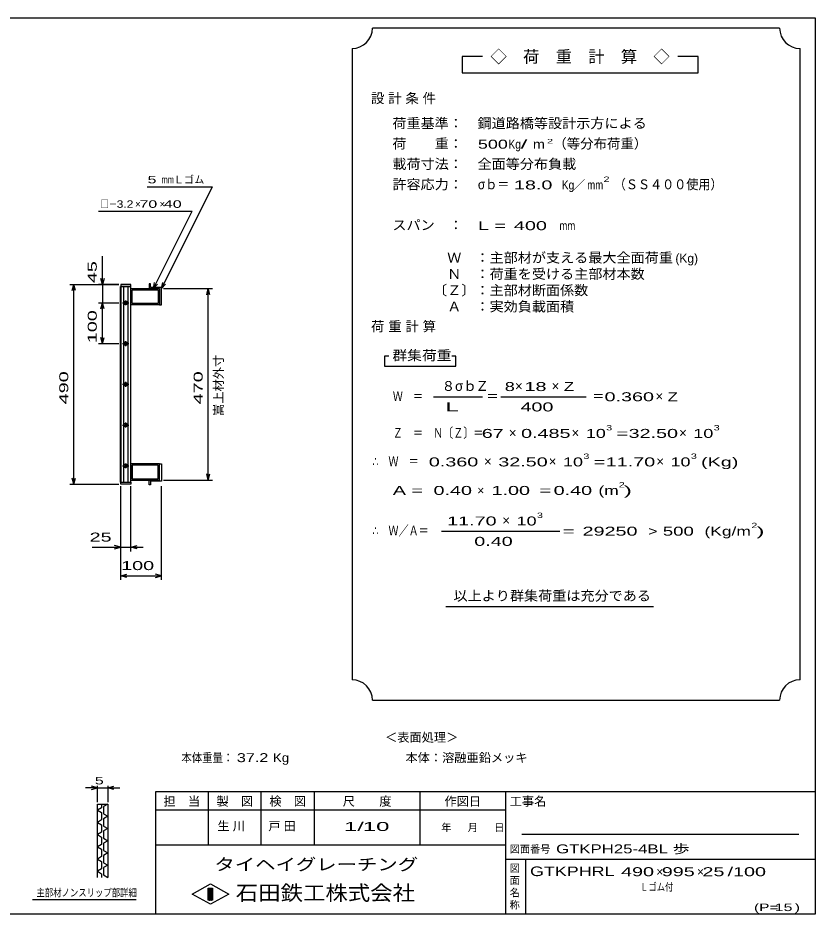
# Model space of a CAD drawing. Units: millimetres, scale not verified. Extents: x -1820 to 1736, y -1282 to 1048.
# Drawn here: x -222 to 1736, y -1152 to 1048 of the extents above; entities that cross this region are included whole.
import ezdxf
from ezdxf.enums import TextEntityAlignment as Align

# ---------------------------------------------------------------- set-up
doc = ezdxf.new("R2010")
doc.units = ezdxf.units.MM
doc.header["$LTSCALE"] = 10
for name, color, linetype, lineweight in [('0_2', 150, 'Continuous', 25), ('16', 3, 'Continuous', 25), ('22', 4, 'Continuous', 25), ('24', 2, 'Continuous', 25), ('32', 4, 'Continuous', 25)]:
    doc.layers.add(name, color=color, linetype=linetype, lineweight=lineweight)
doc.styles.add('ベクトル', font='')
doc.styles.get('ベクトル').set_extended_font_data('ベクトル')

msp = doc.modelspace()

# ---------------------------------------------------------------- linework, layer by layer
at = {"layer": '0_2'}
for p, q in [((-1724, 1048.5), (1736, 1048.5)), ((1736, 1048.5), (1736, -1151.5)), ((1736, -851.5), (116, -851.5)), ((116, -851.5), (116, -1151.5)), ((246, -851.5), (246, -981.5)), ((376, -981.5), (376, -851.5)), ((506, -851.5), (506, -981.5)), ((766, -981.5), (766, -851.5)), ((976, -851.5), (976, -1151.5)), ((976, -896.5), (116, -896.5)), ((1696, -956.5), (1016, -956.5)), ((116, -981.5), (976, -981.5)), ((976, -1016.5), (1736, -1016.5)), ((1026, -1151.5), (1026, -1016.5)), ((206, -1102.5), (251, -1077.5)), ((251, -1077.5), (296, -1102.5)), ((246, -1087.5), (256, -1087.5)), ((246, -1117.5), (246, -1087.5)), ((246, -1087.5), (248, -1087.5)), ((248, -1087.5), (248, -1117.5)), ((250, -1117.5), (250, -1087.5)), ((250, -1087.5), (252, -1087.5)), ((252, -1087.5), (252, -1117.5)), ((254, -1117.5), (254, -1087.5)), ((254, -1087.5), (256, -1087.5)), ((256, -1087.5), (256, -1117.5)), ((256, -1087.5), (256, -1117.5)), ((251, -1127.5), (206, -1102.5)), ((256, -1117.5), (246, -1117.5)), ((248, -1117.5), (250, -1117.5)), ((296, -1102.5), (251, -1127.5)), ((252, -1117.5), (254, -1117.5)), ((1736, -1151.5), (-1724, -1151.5))]:
    msp.add_line(p, q, dxfattribs=at)
at = {"layer": '16'}
for p, q in [((104, 396), (101, 396)), ((101, 396), (101, 384)), ((104, 387), (104, 396)), ((30.3, -91.5), (30.3, 389.5)), ((30.3, 389.5), (31, 389.5)), ((56, 394), (31, 394)), ((31, 394), (31, 389.5)), ((31, 389.5), (56, 389.5)), ((31, 389.5), (31, -91.5)), ((56, 389.5), (31, 389.5)), ((38, 389.5), (38, -91.5)), ((49, -91.5), (49, 389.5)), ((56, 389.5), (56, 394)), ((56, -91.5), (56, 389.5)), ((56, 384), (126, 384)), ((56, 344), (56, 384)), ((59.2, 380.8), (122.8, 380.8)), ((59.2, 347.2), (59.2, 380.8)), ((101, 384), (126, 384)), ((131, 387), (104, 387)), ((122.8, 380.8), (122.8, 347.2)), ((126, 384), (126, 344)), ((126, 384), (126, 344)), ((131, 344), (131, 387)), ((45, 352), (41, 352)), ((43, 355), (43, 343)), ((35, 349), (51, 349)), ((41, 346), (45, 346)), ((126, 344), (56, 344)), ((122.8, 347.2), (59.2, 347.2)), ((126, 344), (131, 344)), ((35, 249), (51, 249)), ((45, 252), (41, 252)), ((41, 246), (45, 246)), ((43, 255), (43, 243)), ((43, 155), (43, 143)), ((35, 149), (51, 149)), ((45, 152), (41, 152)), ((41, 146), (45, 146)), ((35, 49), (51, 49)), ((45, 52), (41, 52)), ((41, 46), (45, 46)), ((43, 55), (43, 43)), ((35, -51), (51, -51)), ((45, -48), (41, -48)), ((41, -54), (45, -54)), ((43, -45), (43, -57)), ((126, -46), (56, -46)), ((56, -46), (56, -86)), ((122.8, -49.2), (59.2, -49.2)), ((59.2, -49.2), (59.2, -82.8)), ((122.8, -82.8), (122.8, -49.2)), ((126, -86), (126, -46)), ((126, -46), (131, -46)), ((126, -86), (126, -46)), ((131, -46), (131, -89)), ((56, -86), (126, -86)), ((59.2, -82.8), (122.8, -82.8)), ((101, -98), (101, -86)), ((101, -86), (126, -86)), ((31, -91.5), (30.3, -91.5)), ((31, -91.5), (56, -91.5)), ((31, -96), (31, -91.5)), ((31, -91.5), (56, -91.5)), ((56, -96), (31, -96)), ((56, -91.5), (56, -96)), ((104, -98), (101, -98)), ((131, -89), (104, -89)), ((104, -89), (104, -98))]:
    msp.add_line(p, q, dxfattribs=at)
for centre, radius, start, end in [((41, 349), 3, 90, 270), ((43, 349), 4, 46.6, 133.4), ((45, 349), 3, 270, 90), ((43, 349), 4, 226.6, 313.4), ((41, 249), 3, 90, 270), ((43, 249), 4, 46.6, 133.4), ((43, 249), 4, 226.6, 313.4), ((45, 249), 3, 270, 90), ((41, 149), 3, 90, 270), ((43, 149), 4, 46.6, 133.4), ((43, 149), 4, 226.6, 313.4), ((45, 149), 3, 270, 90), ((41, 49), 3, 90, 270), ((43, 49), 4, 46.6, 133.4), ((43, 49), 4, 226.6, 313.4), ((45, 49), 3, 270, 90), ((41, -51), 3, 90, 270), ((43, -51), 4, 46.6, 133.4), ((43, -51), 4, 226.6, 313.4), ((45, -51), 3, 270, 90)]:
    msp.add_arc(centre, radius, start, end, dxfattribs=at)
at = {"layer": '22'}
for p, q in [((96, 634), (256, 634)), ((131, 384), (256, 634)), ((-24, 574), (206, 574)), ((111, 384), (206, 574)), ((-14, 394), (-14, 464)), ((-14, 394), (-18, 409)), ((-10, 409), (-14, 394)), ((111, 384), (114, 398.6)), ((131, 384), (134, 398.6)), ((-94, 394), (26, 394)), ((-88, 379), (-84, 394)), ((-80, 379), (-84, 394)), ((-84, -96), (-84, 394)), ((26, 394), (-24, 394)), ((-14, 394), (-14, 349)), ((111, 384), (121, 395)), ((131, 384), (141, 395)), ((136, 384), (256, 384)), ((242, 369), (246, 384)), ((250, 369), (246, 384)), ((246, -86), (246, 384)), ((-24, 349), (26, 349)), ((-18, 334), (-14, 349)), ((-10, 334), (-14, 349)), ((-14, 249), (-14, 349)), ((-14, 249), (-18, 264)), ((-14, 249), (-10, 264)), ((-24, 249), (26, 249)), ((-84, -96), (-88, -81)), ((-84, -96), (-80, -81)), ((136, -86), (256, -86)), ((246, -86), (242, -71)), ((246, -86), (250, -71)), ((-94, -96), (26, -96)), ((31, -261), (31, -101)), ((31, -331), (31, -101)), ((56, -261), (56, -101)), ((131, -331), (131, -101)), ((-39, -251), (31, -251)), ((31, -251), (16, -247)), ((16, -255), (31, -251)), ((31, -251), (56, -251)), ((56, -251), (71, -247)), ((71, -255), (56, -251)), ((56, -251), (86, -251)), ((31, -321), (46, -317)), ((46, -325), (31, -321)), ((31, -321), (131, -321)), ((131, -321), (116, -317)), ((116, -325), (131, -321))]:
    msp.add_line(p, q, dxfattribs=at)
at = {"layer": '24', "color": 4}
for p, q in [((1649, 1023.5), (649, 1023.5)), ((599, 973.5), (599, -576.5)), ((1699, -576.5), (1699, 973.5)), ((919, 953.5), (869, 953.5)), ((869, 953.5), (869, 913.5)), ((1449, 953.5), (1399, 953.5)), ((1449, 913.5), (1449, 953.5)), ((869, 913.5), (1449, 913.5)), ((689, 218.5), (679, 218.5)), ((679, 218.5), (679, 193.5)), ((854, 218.5), (844, 218.5)), ((854, 193.5), (854, 218.5)), ((679, 193.5), (854, 193.5)), ((799, 118.5), (919, 118.5)), ((964, 118.5), (1174, 118.5)), ((819, -211.5), (1109, -211.5)), ((829, -396.5), (1339, -396.5)), ((649, -626.5), (1649, -626.5))]:
    msp.add_line(p, q, dxfattribs=at)
for centre, start, end in [((599, 1023.5), 270, 0), ((1699, 1023.5), 180, 270), ((599, -626.5), 0, 90), ((1699, -626.5), 90, 180)]:
    msp.add_arc(centre, 50, start, end, dxfattribs=at)
at = {"layer": '32'}
for p, q in [((-26, -841.5), (-56, -841.5)), ((-26, -841.5), (-41, -837.5)), ((-41, -845.5), (-26, -841.5)), ((-26, -876.5), (-26, -836.5)), ((-26, -841.5), (-1, -841.5)), ((-1, -836.5), (-1, -876.5)), ((-1, -841.5), (14, -837.5)), ((14, -845.5), (-1, -841.5)), ((-1, -841.5), (29, -841.5)), ((-26, -881.5), (-1, -881.5)), ((-26, -1061.5), (-26, -881.5)), ((-16, -890.5), (-26, -896.5)), ((-26, -896.5), (-16, -902.5)), ((-16, -881.5), (-16, -890.5)), ((-1, -881.5), (-11, -887.5)), ((-11, -887.5), (-11, -905.5)), ((-1, -881.5), (-1, -1061.5)), ((-16, -920.5), (-26, -926.5)), ((-16, -902.5), (-16, -920.5)), ((-11, -905.5), (-1, -911.5)), ((-1, -911.5), (-11, -917.5)), ((-11, -917.5), (-11, -935.5)), ((-26, -926.5), (-16, -932.5)), ((-16, -932.5), (-16, -950.5)), ((-11, -935.5), (-1, -941.5)), ((-1, -941.5), (-11, -947.5)), ((-16, -950.5), (-26, -956.5)), ((-26, -956.5), (-16, -962.5)), ((-16, -962.5), (-16, -980.5)), ((-11, -947.5), (-11, -965.5)), ((-11, -965.5), (-1, -971.5)), ((-16, -980.5), (-26, -986.5)), ((-26, -986.5), (-16, -992.5)), ((-1, -971.5), (-11, -977.5)), ((-11, -977.5), (-11, -995.5)), ((-16, -1010.5), (-26, -1016.5)), ((-16, -992.5), (-16, -1010.5)), ((-11, -995.5), (-1, -1001.5)), ((-1, -1001.5), (-11, -1007.5)), ((-11, -1007.5), (-11, -1025.5)), ((-26, -1016.5), (-16, -1022.5)), ((-16, -1022.5), (-16, -1040.5)), ((-11, -1025.5), (-1, -1031.5)), ((-1, -1031.5), (-11, -1037.5)), ((-16, -1040.5), (-26, -1046.5)), ((-26, -1046.5), (-16, -1052.5)), ((-16, -1052.5), (-16, -1061.5)), ((-11, -1037.5), (-11, -1055.5)), ((-11, -1055.5), (-1, -1061.5)), ((69, -1116.5), (-186, -1116.5))]:
    msp.add_line(p, q, dxfattribs=at)

# ---------------------------------------------------------------- texts
at = {"layer": '0_2', "style": 'ベクトル'}
for s, height, p in [('担\u3000当', 21.99, (136, -874.5)), ('製\u3000図', 21.99, (266, -874.5)), ('検\u3000図', 21.99, (396, -874.5)), ('尺\u3000\u3000度', 21.99, (576, -874.5)), ('作図日', 21.99, (826, -874.5)), ('工事名', 21.99, (986, -874.5)), ('年', 18.3, (818, -939)), ('月', 18.3, (883, -939)), ('日', 18.3, (948, -939)), ('図面番号', 18.33, (986, -992)), ('図', 18.3, (986, -1039)), ('面', 18.3, (986, -1069)), ('名', 18.3, (986, -1099)), ('称', 18.3, (986, -1129))]:
    msp.add_text(s, height=height, dxfattribs=at).set_placement(p, align=Align.MIDDLE_LEFT)
at = {"layer": '0_2', "color": 222, "style": 'ベクトル'}
for s, height, width, p in [('タイヘイグレーチング', 29.33, 1.25, (261, -1029.5)), ('石田鉄工株式会社', 36.66, 1.1, (313.5, -1099.5))]:
    msp.add_text(s, height=height, dxfattribs=dict(at, width=width)).set_placement(p, align=Align.MIDDLE_LEFT)
at = {"layer": '22', "color": 2, "style": 'ベクトル'}
for s, height, width, p in [(' 5 ', 18.33, 1.6, (86, 651.5)), ('mm', 18.33, 0.75, (131, 651.5)), ('□－', 18.33, 0.8, (-19, 591.5)), ('3.2', 18.33, 1.2, (21, 591.5)), (' 70 ', 18.33, 1.6, (66, 591.5)), (' 40 ', 18.33, 1.6, (126, 591.5)), (' 25 ', 21.99, 1.65, (-59, -226)), (' 100 ', 21.99, 1.65, (18.5, -296)), ('本体重量：', 21.99, 0.85, (180, -767.5)), (' 37.2', 21.99, 1.35, (305, -767.5)), ('Kg', 21.99, 1.1, (405, -767.5)), ('1/', 21.99, 2, (579, -936.5)), (' 10 ', 21.99, 2, (609, -936.5)), ('GTKPH25-4BL 歩', 21.99, 1.4, (1100, -991.5)), ('GTKPHRL', 23.46, 1.4, (1036, -1046.5)), (' 490 ', 21.99, 1.65, (1246, -1047.5)), (' 995 ', 21.99, 1.65, (1346, -1047.5)), (' 25 ', 21.99, 1.65, (1446, -1047.5)), ('/', 22, 1.65, (1521, -1047.5)), (' 100 ', 21.99, 1.65, (1521, -1047.5)), ('Ｌゴム付', 18.33, 0.8, (1306, -1085)), ('(P=', 18.33, 1.55, (1586, -1135)), (' 15 ', 18.33, 1.6, (1626, -1135)), (')', 18.3, 1.6, (1686, -1135))]:
    msp.add_text(s, height=height, dxfattribs=dict(at, width=width)).set_placement(p, align=Align.MIDDLE_LEFT)
for s, height, p in [('Ｌゴム', 18.33, (161, 651.5)), ('×', 18.3, (66, 591.5)), ('×', 18.3, (126, 591.5)), ('＜表面処理＞', 21.99, (680, -717.5)), ('本体：', 21.99, (730, -767.5)), ('溶融亜鉛メッキ', 21.99, (820, -767.5)), ('×', 22, (1346, -1047.5)), ('×', 22, (1446, -1047.5))]:
    msp.add_text(s, height=height, dxfattribs=at).set_placement(p, align=Align.MIDDLE_LEFT)
at = {"layer": '22', "color": 2, "style": 'ベクトル', "width": 1.65}
for s, p in [(' 45 ', (-39, 384)), (' 100 ', (-39, 236.5)), (' 490 ', (-109, 86.5)), (' 470 ', (221, 86.5))]:
    msp.add_text(s, height=21.99, rotation=90, dxfattribs=at).set_placement(p, align=Align.MIDDLE_LEFT)
at = {"layer": '22', "color": 2, "style": 'ベクトル'}
msp.add_text('嵩上材外寸', height=21.99, rotation=90, dxfattribs=at).set_placement((271, 71.5), align=Align.MIDDLE_LEFT)
at = {"layer": '22', "color": 2, "char_height": 21.99, "attachment_point": 4, "style": 'ベクトル'}
for s, insert in [('\\T1.25;生川\u3000', (268.5, -936.5)), ('\\T1.25;戸田\u3000', (393.5, -936.5))]:
    msp.add_mtext(s, dxfattribs=dict(at, insert=insert))
at = {"layer": '24', "style": 'ベクトル'}
for s, height, p in [('◇\u3000荷\u3000重\u3000計\u3000算\u3000◇', 29.33, (939, 953.5)), ('（等分布荷重）', 24.19, (1093, 740)), ('／', 22, (1141.5, 638.5)), ('(Kg)', 21.99, (1393, 458.5)), ('８', 24.2, (819, 145)), ('σｂ', 24.19, (852, 145)), ('Ｚ', 24.2, (902, 145)), ('×', 24.2, (999, 145)), ('×', 24.2, (1089, 145)), ('×', 24.2, (1344, 120)), ('×', 24.2, (984, 30)), ('×', 24.2, (1138, 30)), ('×', 24.2, (1402, 30)), ('×', 24.2, (923, -40)), ('×', 24.2, (1082, -40)), ('×', 24.2, (1346, -40)), ('×', 22, (906.5, -111.5)), ('×', 24.2, (968, -185))]:
    msp.add_text(s, height=height, dxfattribs=at).set_placement(p, align=Align.MIDDLE_LEFT)
for s, height, width, p in [('荷重基準：\u3000', 24.19, 1.05, (698, 790)), ('鋼道路橋等設計示方による', 24.19, 1.05, (907, 790)), ('荷\u3000\u3000重：\u3000', 24.19, 1.05, (698, 740)), ('500', 21.99, 1.5, (908, 738.5)), ('Kg', 21.99, 0.85, (983, 738.5)), ('/', 22, 2, (1013, 738.5)), ('2', 11, 1.8, (1078, 746)), ('m', 22, 1.2, (1043, 738.5)), ('載荷寸法：\u3000', 24.19, 1.05, (698, 690)), ('全面等分布負載', 24.19, 1.05, (907, 690)), ('許容応力：\u3000', 24.19, 1.05, (698, 640)), ('σｂ＝', 24.19, 0.9, (908, 640)), (' 18.0', 21.99, 1.65, (983, 638.5)), ('Kg', 21.99, 0.85, (1114, 638.5)), ('mm', 21.99, 0.8, (1176.5, 638.5)), ('2', 13.2, 1.5, (1216.5, 652.5)), ('（ＳＳ４００使用）', 24.19, 0.9, (1241.5, 640)), ('スパン\u3000：\u3000', 24.19, 1.05, (698, 540)), ('L =', 21.99, 1.65, (908, 538.5)), (' 400 ', 21.99, 1.65, (983, 538.5)), ('mm', 21.99, 0.8, (1108, 538.5)), ('\u3000Ｗ\u3000：主部材が支える最大全面荷重', 24.19, 1.05, (798, 460)), ('\u3000Ｎ\u3000：荷重を受ける主部材本数', 24.19, 1.05, (798, 420)), ('〔Ｚ〕：主部材断面係数', 24.19, 1.05, (798, 380)), ('\u3000Ａ\u3000：実効負載面積', 24.19, 1.05, (798, 340)), ('群集荷重', 24.19, 1.1, (698, 220)), ('8', 22, 1.5, (974, 143.5)), (' 18 ', 21.99, 1.65, (1009, 143.5)), ('Z', 22, 1.4, (1119, 143.5)), ('Ｗ\u3000＝', 24.19, 0.75, (699, 120)), ('＝', 24.2, 0.9, (929, 120)), ('＝', 24.2, 0.9, (1189, 120)), ('0.360', 21.99, 1.65, (1219, 118.5)), ('Z', 22, 1.4, (1374, 118.5)), (' 400 ', 21.99, 1.65, (999, 93.5)), ('Ｚ\u3000＝\u3000Ｎ〔Ｚ〕＝', 24.19, 0.75, (699, 30)), ('3', 13.2, 1.5, (1223, 42.5)), ('3', 13.2, 1.5, (1487, 42.5)), (' 67 ', 21.99, 1.65, (904, 28.5)), ('0.485', 21.99, 1.65, (1014, 28.5)), ('10', 21.99, 1.5, (1173, 28.5)), ('=', 22, 1.7, (1248, 28.5)), ('32.50', 21.99, 1.65, (1278, 28.5)), ('10', 21.99, 1.5, (1437, 28.5)), ('3', 13.2, 1.5, (1167, -27.5)), ('3', 13.2, 1.5, (1431, -27.5)), ('∴\u3000Ｗ\u3000＝', 24.19, 0.75, (649, -40)), (' 0.360', 21.99, 1.65, (774, -41.5)), ('32.50', 21.99, 1.65, (958, -41.5)), ('10', 21.99, 1.5, (1117, -41.5)), ('=', 22, 1.7, (1192, -41.5)), ('11.70', 21.99, 1.65, (1222, -41.5)), ('10', 21.99, 1.5, (1381, -41.5)), ('(Kg)', 21.99, 1.65, (1456, -41.5)), ('A = ', 21.99, 1.65, (699, -111.5)), ('0.40', 21.99, 1.65, (799, -111.5)), ('1.00', 21.99, 1.65, (941.5, -111.5)), ('=', 22, 1.7, (1059, -111.5)), ('0.40', 21.99, 1.65, (1094, -111.5)), ('(m', 21.99, 1.45, (1204, -111.5)), ('2', 13.2, 1.5, (1254, -97.5)), (')', 22, 2, (1266.5, -111.5)), (' 11.70', 21.99, 1.65, (819, -186.5)), ('10', 21.99, 1.5, (1003, -186.5)), ('3', 13.2, 1.5, (1053, -172.5)), ('∴\u3000Ｗ／Ａ＝', 24.19, 0.75, (649, -210)), ('2', 13.2, 1.5, (1579.5, -197.5)), ('=', 22, 1.7, (1116.5, -211.5)), (' 29250 ', 21.99, 1.65, (1151.5, -211.5)), ('>', 22, 1.3, (1326.5, -211.5)), (' 500 ', 21.99, 1.55, (1349.5, -211.5)), ('(Kg/m', 21.99, 1.45, (1464.5, -211.5)), (')', 22, 2, (1592, -211.5)), ('0.40', 21.99, 1.65, (899, -236.5)), ('以上より群集荷重は充分である', 24.19, 1.05, (848, -370))]:
    msp.add_text(s, height=height, dxfattribs=dict(at, width=width)).set_placement(p, align=Align.MIDDLE_LEFT)
at = {"layer": '24', "attachment_point": 4, "style": 'ベクトル'}
for s, insert, char_height in [('\\T1.28;設計条件', (645.5, 850), 24.19), ('\\T1.28;荷重計算', (645.5, 290), 24.19), ('\\T1.5;\\W2;\\~L\\~', (804, 93.5), 21.99)]:
    msp.add_mtext(s, dxfattribs=dict(at, insert=insert, char_height=char_height))
at = {"layer": '32', "color": 2, "style": 'ベクトル'}
for s, width, p in [(' 5 ', 1.6, (-43.5, -824)), ('主部材ノンスリップ部詳細', 0.8, (-176, -1099))]:
    msp.add_text(s, height=18.33, dxfattribs=dict(at, width=width)).set_placement(p, align=Align.MIDDLE_LEFT)

doc.saveas('drawing.dxf')
